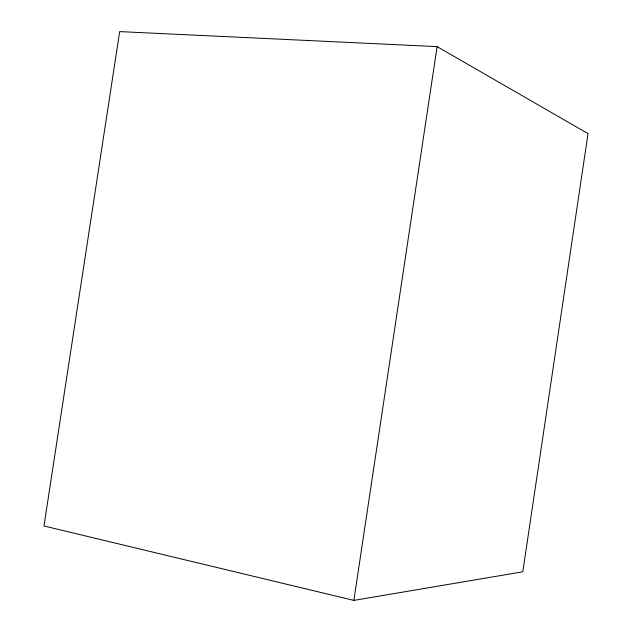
<?xml version="1.0" encoding="UTF-8"?>
<svg xmlns="http://www.w3.org/2000/svg" width="632" height="632" viewBox="0 0 632 632"><rect width="100%" height="100%" fill="white"/><g stroke="black" fill="none" stroke-linecap="round" stroke-linejoin="round"><path stroke-width="0.95" d="M353.865 600.4L437.099 46.618L119.677 31.6L43.971 525.966L353.865 600.4L522.798 571.794L588.029 133.636L437.099 46.618"/></g></svg>
